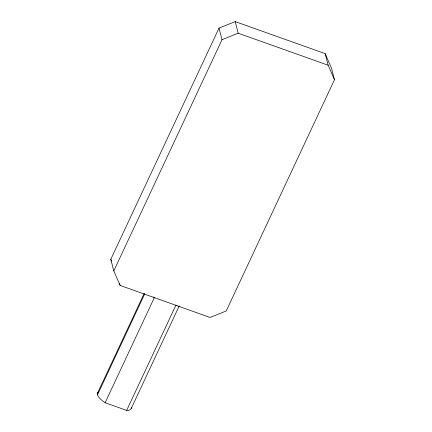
<?xml version="1.0" encoding="UTF-8"?>
<svg xmlns="http://www.w3.org/2000/svg" width="432" height="432" viewBox="0 0 432 432"><rect width="100%" height="100%" fill="white"/><g stroke="black" fill="none" stroke-linecap="round" stroke-linejoin="round"><path stroke-width="0.65" d="M110.792 259.33L219.019 28.107L235.186 21.6L325.145 53.622L331.468 68.137L334.471 79.736L226.238 310.959L210.071 317.466L120.118 285.444L113.789 270.934L110.792 259.33L111.58 261.144M113.789 270.934L222.021 39.712L219.019 28.107M97.594 392.985L144.218 293.382M97.529 394.751L144.725 293.927M131.371 407.403A18.517 6.313 25.1 0 1 127.721 410.4L126.662 410.389L105.133 402.727L154.332 297.626L153.484 297.081M126.662 410.389L175.856 305.289L176.915 305.3M131.204 408.532L179.253 305.878M222.021 39.712L238.189 33.199L328.142 65.221L334.471 79.736M105.133 402.727L103.869 401.911A18.517 6.313 25.1 0 1 98.28 392.089M325.145 53.622L328.142 65.221M235.186 21.6L238.189 33.199M119.615 283.511L120.118 285.444"/></g></svg>
